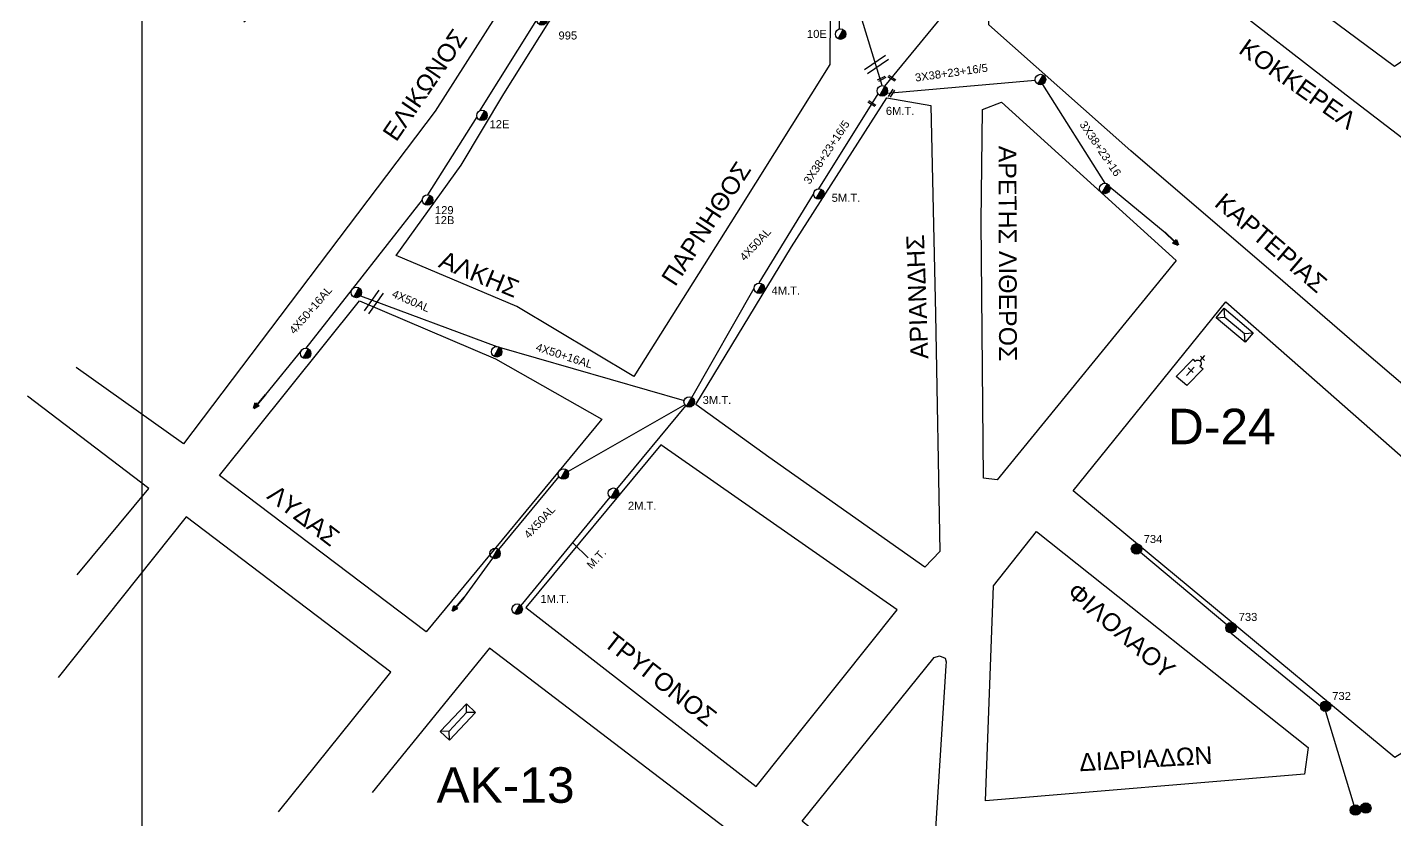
# Model space of a CAD drawing. Header units: millimetres. Extents: x 1642 to 3063, y 749 to 1773.
# Drawn here: x 1641.6 to 1949.3, y 1408.9 to 1587.3 of the extents above; entities that cross this region are included whole.
import ezdxf

# ---------------------------------------------------------------- set-up
doc = ezdxf.new("R2010")
doc.units = ezdxf.units.MM
for name, color, linetype in [('Eπιγραφές - Σχήματα', 7, 'Continuous'), ('Pillar', 7, 'Continuous'), ('Άγνωστα', 7, 'Continuous'), ('Γυμνά εναέρια ΧΤ (3Φ)   4x16AL', 7, 'Continuous'), ('Γυμνά εναέρια ΧΤ (3Φ)   4x50AL', 7, 'Continuous'), ('Γυμνά εναέρια ΧΤ και ΦΟΠ (3Φ)   4x50+16AL', 7, 'Continuous'), ('Επίτονοι', 7, 'Continuous'), ('Επιγραφές - Σχήματα', 7, 'Continuous'), ('Μηχανική τομή', 7, 'Continuous'), ('Στύλος Ξύλινος', 7, 'Continuous'), ('Στύλος Ξύλινος @ 1', 7, 'Continuous'), ('Στύλος ΦΜ', 7, 'Continuous'), ('Στύλος ΦΜ @ 1', 7, 'Continuous'), ('Τομή', 7, 'Continuous'), ('Υποσταθμός πόλεως', 7, 'Continuous'), ('Υπόβαθρο ΔΕΗ', 7, 'Continuous')]:
    doc.layers.add(name, color=color, linetype=linetype)
doc.styles.get("Standard").update_dxf_attribs({"font": 'arial.ttf'})
doc.dimstyles.new('ISO-25', dxfattribs={"dimtxt": 2.5, "dimasz": 2.5, "dimexe": 1.25, "dimexo": 0.625, "dimtad": 1, "dimtxsty": 'Standard', "dimcen": 2.5, "dimaunit": 2, "dimazin": 0, "dimtfac": 1, "dimtmove": 0, "dimatfit": 3, "dimfxl": 1, "dimarcsym": 0})

# ---------------------------------------------------------------- blocks, each defined once
blk = doc.blocks.new('ΥΠΑΡΧΩΝ ΤΣΙΜΕΝΤΕΝΙΟΣ ΣΤΥΛΟΣ')
at = {"layer": 'Στύλος ΦΜ'}
blk.add_hatch(color=7, dxfattribs=at).paths.add_polyline_path([(-1.29, -2.28, 0.574793), (2.62, 0, 0.268822), (1.3, 2.27)])
at = {"layer": 'Στύλος ΦΜ', "color": 7}
blk.add_line((-1.29, -2.28), (1.3, 2.27), dxfattribs=at)
blk.add_circle((0, 0), 2.62, dxfattribs=at)
at = {"layer": 'Στύλος ΦΜ', "flags": 4}
for tag, p in [('ΤΥΠΟΣ', (-4.91, 3.03)), ('ΑΡΙΘΜΟΣ', (-4.68, 8.05))]:
    blk.add_attdef(tag, p, '', height=4, dxfattribs=at)
blk = doc.blocks.new('ΥΠΑΡΧΩΝ ΞΥΛΙΝΟΣ ΣΤΥΛΟΣ')
at = {"layer": 'Στύλος Ξύλινος'}
h = blk.add_hatch(color=7, dxfattribs=at)
h.paths.add_polyline_path([(-2.62, 0, 0.270008), (-1.29, -2.28), (1.3, 2.27, 0.576266)])
h.paths.add_polyline_path([(-1.29, -2.28, 0.574793), (2.62, 0, 0.268822), (1.3, 2.27)])
at = {"layer": 'Στύλος Ξύλινος', "color": 7}
blk.add_line((-1.29, -2.28), (1.3, 2.27), dxfattribs=at)
blk.add_circle((0, 0), 2.62, dxfattribs=at)
at = {"layer": 'Στύλος Ξύλινος', "flags": 4}
for tag, p in [('ΑΡΙΘΜΟΣ', (-4.91, 8.6)), ('ΤΥΠΟΣ', (-4.85, 3.39))]:
    blk.add_attdef(tag, p, '', height=4, dxfattribs=at)
blk = doc.blocks.new('ΕΠΙΤΟΝΟΣ')
at = {"layer": 'Επίτονοι', "lineweight": 40, "ltscale": 40}
blk.add_hatch(color=256, dxfattribs=at).paths.add_polyline_path([(-1.13, 6.47), (0, 9.1), (1.13, 6.47)])
for p, q in [((-1.13, 6.47), (0, 9.1)), ((0, 9.1), (1.13, 6.47)), ((1.13, 6.47), (-1.13, 6.47)), ((-1.13, 6.47), (0, 6.47)), ((0, 6.47), (0, 0))]:
    blk.add_line(p, q, dxfattribs=at)
blk = doc.blocks.new('Pillar')
at = {"layer": 'Υποσταθμός πόλεως', "linetype": 'Continuous', "ltscale": 40}
blk.add_lwpolyline([(-8.57, 2.82), (8.57, 2.82), (8.57, -2.82), (-8.57, -2.82)], close=True, dxfattribs=at)
for points in [[(-5.75, 0), (-8.57, 2.82)], [(-8.57, -2.82), (-5.75, 0)], [(-5.75, 0), (5.75, 0)], [(5.75, 0), (8.57, 2.82)], [(8.57, -2.82), (5.75, 0)]]:
    blk.add_lwpolyline(points, dxfattribs=at)
at = {"layer": 'Pillar', "ltscale": 40}
blk.add_attdef('PILLAR', (-5.74, 3.71), '', height=2.52, dxfattribs=at)
blk = doc.blocks.new('ΤΟΜΗ')
at = {"layer": 'Τομή', "ltscale": 40}
for p, q in [((-5.68, 0), (5.68, 0)), ((5.68, -2.33), (-5.68, -2.33))]:
    blk.add_line(p, q, dxfattribs=at)
blk = doc.blocks.new('ΜΗΧΑΝΙΚΗ ΤΟΜΗ')
at = {"layer": 'Μηχανική τομή', "ltscale": 40}
for p, q in [((-1.89, 0.78), (1.89, 0.78)), ((1.89, 0), (-1.89, 0))]:
    blk.add_line(p, q, dxfattribs=at)

msp = doc.modelspace()

# ---------------------------------------------------------------- linework, layer by layer
at = {"layer": 'Άγνωστα'}
for points in [[(1834.58, 1573.98), (1856.17, 1600.31)], [(1835.06, 1572.45), (1868.4, 1575.39)], [(1819.72, 1550.92), (1833.04, 1572.26)], [(1870.04, 1574.41), (1884.04, 1552.18)], [(1885.16, 1551.38), (1897.6, 1541.07)], [(1892.09, 1469.12), (1911.53, 1452.88)], [(1912.44, 1450.94), (1932.55, 1434.47)], [(1933.72, 1433.29), (1940.09, 1412.23)]]:
    msp.add_lwpolyline(points, dxfattribs=at)
at = {"layer": 'Γυμνά εναέρια ΧΤ (3Φ)   4x16AL', "color": 85}
msp.add_lwpolyline([(1824.24, 1604.25), (1824.25, 1586.84)], dxfattribs=at)
at = {"layer": 'Γυμνά εναέρια ΧΤ (3Φ)   4x50AL', "color": 7}
for points in [[(1806.31, 1529.72), (1818.54, 1549.74)], [(1716.56, 1526.83), (1747.23, 1515.42)], [(1791.13, 1503.98), (1805.13, 1528.54)], [(1789.56, 1502.31), (1763.28, 1487.28)], [(1774.25, 1483.33), (1789.79, 1502.05)], [(1761.2, 1486.18), (1747.62, 1469.76)], [(1752.74, 1457.12), (1772.76, 1481.51)], [(1746.29, 1467.83), (1739.9, 1459)]]:
    msp.add_lwpolyline(points, dxfattribs=at)
at = {"layer": 'Γυμνά εναέρια ΧΤ και ΦΟΠ (3Φ)   4x50+16AL', "color": 85}
msp.add_lwpolyline([(1833.99, 1574.13), (1824.69, 1604.61)], dxfattribs=at)
at = {"layer": 'Γυμνά εναέρια ΧΤ και ΦΟΠ (3Φ)   4x50+16AL', "color": 2}
for points in [[(1756.21, 1588.92), (1743.39, 1568.49)], [(1742.79, 1567.12), (1731.67, 1549.58)], [(1730.5, 1548.4), (1714.73, 1528.31)], [(1714.73, 1528.31), (1704.26, 1515.05)], [(1703.37, 1514.65), (1695.19, 1504.63)]]:
    msp.add_lwpolyline(points, dxfattribs=at)
at = {"layer": 'Γυμνά εναέρια ΧΤ και ΦΟΠ (3Φ)   4x50+16AL', "color": 7}
msp.add_lwpolyline([(1747.82, 1515.27), (1789.41, 1503.28)], dxfattribs=at)
at = {"layer": 'Επιγραφές - Σχήματα'}
msp.add_lwpolyline([(1667.44, 1753.61), (2823.21, 1753.61), (2823.21, 749.19), (1667.44, 749.19)], close=True, dxfattribs=at)
at = {"layer": 'Υπόβαθρο ΔΕΗ'}
for points in [[(1921.22, 1604.86), (1948.58, 1649.65), (1969.63, 1685.09), (2019.73, 1651.04), (2051.95, 1595.51), (2043.5, 1585.89), (1997.74, 1611.67), (1949.25, 1578.45), (1922.02, 1598.68), (1921.22, 1604.86)], [(1690.35, 1588.51), (1726.07, 1615.18), (1760.41, 1610.75), (1733.38, 1568.42), (1676.74, 1493.53), (1652.6, 1510.69)], [(1724.64, 1535.91), (1739.24, 1556.26), (1748.85, 1572.31), (1758.93, 1588.45), (1772.47, 1609.74), (1790, 1607.58), (1813.73, 1604.6), (1822.18, 1603.52), (1822.27, 1590.83), (1822.2, 1578.9), (1801.15, 1545.35), (1778.09, 1508.71), (1751.78, 1524.4), (1724.64, 1535.91)], [(1857.48, 1598.62), (1908.56, 1595.27), (1938.37, 1572.05), (1979.15, 1540.77), (1987.16, 1534.74), (1992.88, 1518.87), (1995.67, 1509.96), (1998.18, 1490.62), (1999.69, 1470.84), (1995.85, 1469.15), (1976.95, 1485.36), (1961.35, 1498.07), (1941.85, 1514.72), (1924.08, 1530.16), (1889.94, 1559.47), (1857.94, 1587.81), (1857.48, 1598.62)], [(1835.01, 1571.41), (1844.91, 1569.63), (1845.98, 1522.72), (1846.91, 1469.32), (1843.53, 1465.74), (1808.48, 1490.54), (1792.07, 1502.39), (1813.53, 1537.85), (1835.01, 1571.41)], [(1856.52, 1568.77), (1860.82, 1570.43), (1900.07, 1534.75), (1859.8, 1485.46), (1856.75, 1485.8), (1856.21, 1543.51), (1856.52, 1568.77)], [(1770.92, 1499.04), (1731.36, 1451.18), (1684.84, 1486.4), (1716.36, 1525.7), (1746.94, 1512.69), (1770.92, 1499.04)], [(1876.91, 1482.95), (1911.25, 1525.46), (1995.38, 1451.5), (1949.31, 1422.96), (1876.91, 1482.95)], [(1902.44, 1508.89), (1904.13, 1510.77)], [(1902.83, 1510.61), (1903.96, 1509.56)], [(1905.49, 1512.18), (1906.58, 1513.39)], [(1905.61, 1513.28), (1906.48, 1512.27)], [(1652.84, 1464.02), (1668.96, 1483.47), (1641.64, 1504.24)], [(1805.58, 1416.42), (1837.3, 1456.15), (1784.15, 1493.29), (1753.78, 1456.67), (1805.58, 1416.42)], [(1698.12, 1410.71), (1723.44, 1442.17), (1677.38, 1477.1), (1648.54, 1440.92)], [(1868.71, 1473.77), (1929.82, 1425.17), (1929.01, 1419.15), (1857.2, 1413.21), (1859.04, 1461.6), (1868.71, 1473.77)], [(1797.87, 1368.61), (1822.44, 1388.97), (1745.6, 1447.57), (1719.21, 1415.09)], [(1815.98, 1408.61), (1845.64, 1445.46), (1846.83, 1445.84), (1848.11, 1445.31), (1848.34, 1444.47), (1848.29, 1443.57), (1845.89, 1405.66), (1832.59, 1394.91), (1815.98, 1408.61)]]:
    msp.add_lwpolyline(points, dxfattribs=at)
msp.add_lwpolyline([(1900.09, 1508.65), (1903.9, 1512.59), (1904.32, 1512.04, -1.169831), (1905.45, 1511), (1906.19, 1510.4), (1902.49, 1506.68), (1900.09, 1508.65)], format="xyb", dxfattribs=at)

# ---------------------------------------------------------------- block references
at = {"layer": 'Επίτονοι'}
for p, xscale, yscale, zscale, rotation in [((1897.6, 1541.07), 0.4499999999996767, 0.4499999999996767, 0.4499999999996767, 226.6991516909108), ((1695.19, 1504.63), 0.449999999999695, 0.449999999999695, 0.449999999999695, 140.1417056846673), ((1739.9, 1459), 0.449999999999695, 0.449999999999695, 0.449999999999695, 140.1417056846673)]:
    msp.add_blockref('ΕΠΙΤΟΝΟΣ', p, dxfattribs=dict(at, xscale=xscale, yscale=yscale, zscale=zscale, rotation=rotation))
at = {"layer": 'Μηχανική τομή'}
for p, xscale, yscale, zscale, rotation in [((1833.95, 1575.52), 0.5000000000000169, 0.5000000000000169, 0.5000000000000169, 27.53551362971818), ((1836.01, 1575.63), 0.5000000000000375, 0.5000000000000375, 0.5000000000000375, 327.2482239714681), ((1836.24, 1572.32), 0.4999999999999973, 0.4999999999999973, 0.4999999999999973, 58.63644562516512), ((1831.51, 1569.92), 0.5000000000000375, 0.5000000000000375, 0.5000000000000375, 327.2482239714681)]:
    msp.add_blockref('ΜΗΧΑΝΙΚΗ ΤΟΜΗ', p, dxfattribs=dict(at, xscale=xscale, yscale=yscale, zscale=zscale, rotation=rotation))
at = {"layer": 'Στύλος Ξύλινος @ 1', "ltscale": 40}
ref = msp.add_blockref('ΥΠΑΡΧΩΝ ΞΥΛΙΝΟΣ ΣΤΥΛΟΣ', (1891.18, 1469.88), dxfattribs=dict(at, xscale=0.4499999999998181, yscale=0.4499999999998181, zscale=0.4499999999998181))
ref.add_attrib('ΤΥΠΟΣ', '734', (1892.79, 1471.21), dxfattribs={"layer": 'Στύλος Ξύλινος', "height": 1.8, "flags": 4})
ref = msp.add_blockref('ΥΠΑΡΧΩΝ ΞΥΛΙΝΟΣ ΣΤΥΛΟΣ', (1912.44, 1452.12), dxfattribs=dict(at, xscale=0.4499999999998181, yscale=0.4499999999998181, zscale=0.4499999999998181))
ref.add_attrib('ΤΥΠΟΣ', '733', (1914.17, 1453.67), dxfattribs={"layer": 'Στύλος Ξύλινος', "height": 1.8, "flags": 4})
ref = msp.add_blockref('ΥΠΑΡΧΩΝ ΞΥΛΙΝΟΣ ΣΤΥΛΟΣ', (1933.72, 1434.47), dxfattribs=dict(at, xscale=0.4499999999998181, yscale=0.4499999999998181, zscale=0.4499999999998181))
ref.add_attrib('ΤΥΠΟΣ', '732', (1935.22, 1435.88), dxfattribs={"layer": 'Στύλος Ξύλινος', "height": 1.8, "flags": 4})
at = {"layer": 'Στύλος Ξύλινος @ 1', "ltscale": 40, "xscale": 0.4499999999998181, "yscale": 0.4499999999998181, "zscale": 0.4499999999998181}
for p in [(1940.43, 1411.1), (1942.76, 1411.56)]:
    msp.add_blockref('ΥΠΑΡΧΩΝ ΞΥΛΙΝΟΣ ΣΤΥΛΟΣ', p, dxfattribs=at)
at = {"layer": 'Στύλος ΦΜ @ 1', "ltscale": 40}
ref = msp.add_blockref('ΥΠΑΡΧΩΝ ΤΣΙΜΕΝΤΕΝΙΟΣ ΣΤΥΛΟΣ', (1757.39, 1588.92), dxfattribs=dict(at, xscale=0.4499999999998181, yscale=0.4499999999998181, zscale=0.4499999999998181))
ref.add_attrib('ΤΥΠΟΣ', '995', (1761.14, 1584.52), dxfattribs={"layer": 'Στύλος ΦΜ', "height": 1.8, "flags": 4})
ref = msp.add_blockref('ΥΠΑΡΧΩΝ ΤΣΙΜΕΝΤΕΝΙΟΣ ΣΤΥΛΟΣ', (1824.61, 1585.72), dxfattribs=dict(at, xscale=0.4499999999998181, yscale=0.4499999999998181, zscale=0.4499999999998181))
ref.add_attrib('ΤΥΠΟΣ', '10E', (1817.04, 1584.88), dxfattribs={"layer": 'Στύλος ΦΜ', "height": 1.8, "flags": 4})
at = {"layer": 'Στύλος ΦΜ @ 1', "ltscale": 40, "xscale": 0.4499999999998181, "yscale": 0.4499999999998181, "zscale": 0.4499999999998181}
for p in [(1869.57, 1575.5), (1884.04, 1551), (1715.66, 1527.59), (1704.26, 1513.88), (1747.23, 1514.24), (1762.24, 1486.73), (1746.87, 1468.85)]:
    msp.add_blockref('ΥΠΑΡΧΩΝ ΤΣΙΜΕΝΤΕΝΙΟΣ ΣΤΥΛΟΣ', p, dxfattribs=at)
at = {"layer": 'Στύλος ΦΜ @ 1', "ltscale": 40}
ref = msp.add_blockref('ΥΠΑΡΧΩΝ ΤΣΙΜΕΝΤΕΝΙΟΣ ΣΤΥΛΟΣ', (1833.99, 1572.96), dxfattribs=dict(at, xscale=0.4499999999998181, yscale=0.4499999999998181, zscale=0.4499999999998181))
ref.add_attrib('ΤΥΠΟΣ', '6M.T.', (1834.79, 1567.56), dxfattribs={"layer": 'Στύλος ΦΜ', "height": 1.8, "flags": 4})
ref = msp.add_blockref('ΥΠΑΡΧΩΝ ΤΣΙΜΕΝΤΕΝΙΟΣ ΣΤΥΛΟΣ', (1743.92, 1567.44), dxfattribs=dict(at, xscale=0.4499999999998181, yscale=0.4499999999998181, zscale=0.4499999999998181))
ref.add_attrib('ΤΥΠΟΣ', '12E', (1745.62, 1564.56), dxfattribs={"layer": 'Στύλος ΦΜ', "height": 1.8, "flags": 4})
ref = msp.add_blockref('ΥΠΑΡΧΩΝ ΤΣΙΜΕΝΤΕΝΙΟΣ ΣΤΥΛΟΣ', (1819.72, 1549.74), dxfattribs=dict(at, xscale=0.4499999999998181, yscale=0.4499999999998181, zscale=0.4499999999998181))
ref.add_attrib('ΤΥΠΟΣ', '5M.T.', (1822.6, 1547.99), dxfattribs={"layer": 'Στύλος ΦΜ', "height": 1.8, "flags": 4})
ref = msp.add_blockref('ΥΠΑΡΧΩΝ ΤΣΙΜΕΝΤΕΝΙΟΣ ΣΤΥΛΟΣ', (1731.67, 1548.4), dxfattribs=dict(at, xscale=0.4499999999998181, yscale=0.4499999999998181, zscale=0.4499999999998181))
ref.add_attrib('ΤΥΠΟΣ', '12B', (1733.24, 1542.96), dxfattribs={"layer": 'Στύλος ΦΜ', "height": 1.8, "flags": 4})
ref.add_attrib('ΑΡΙΘΜΟΣ', '129', (1733.34, 1545.22), dxfattribs={"layer": 'Στύλος ΦΜ', "height": 1.8, "flags": 4})
ref = msp.add_blockref('ΥΠΑΡΧΩΝ ΤΣΙΜΕΝΤΕΝΙΟΣ ΣΤΥΛΟΣ', (1806.31, 1528.54), dxfattribs=dict(at, xscale=0.4499999999998181, yscale=0.4499999999998181, zscale=0.4499999999998181))
ref.add_attrib('ΤΥΠΟΣ', '4M.T.', (1809.08, 1527.13), dxfattribs={"layer": 'Στύλος ΦΜ', "height": 1.8, "flags": 4})
ref = msp.add_blockref('ΥΠΑΡΧΩΝ ΤΣΙΜΕΝΤΕΝΙΟΣ ΣΤΥΛΟΣ', (1790.55, 1502.96), dxfattribs=dict(at, xscale=0.4499999999998181, yscale=0.4499999999998181, zscale=0.4499999999998181))
ref.add_attrib('ΤΥΠΟΣ', '3M.T.', (1793.57, 1502.5), dxfattribs={"layer": 'Στύλος ΦΜ', "height": 1.8, "flags": 4})
ref = msp.add_blockref('ΥΠΑΡΧΩΝ ΤΣΙΜΕΝΤΕΝΙΟΣ ΣΤΥΛΟΣ', (1773.5, 1482.42), dxfattribs=dict(at, xscale=0.4499999999998181, yscale=0.4499999999998181, zscale=0.4499999999998181))
ref.add_attrib('ΤΥΠΟΣ', '2M.T.', (1776.76, 1478.69), dxfattribs={"layer": 'Στύλος ΦΜ', "height": 1.8, "flags": 4})
ref = msp.add_blockref('ΥΠΑΡΧΩΝ ΤΣΙΜΕΝΤΕΝΙΟΣ ΣΤΥΛΟΣ', (1751.84, 1456.32), dxfattribs=dict(at, xscale=0.4499999999998181, yscale=0.4499999999998181, zscale=0.4499999999998181))
ref.add_attrib('ΤΥΠΟΣ', '1M.T.', (1757.06, 1457.72), dxfattribs={"layer": 'Στύλος ΦΜ', "height": 1.8, "flags": 4})
at = {"layer": 'Τομή'}
for p, xscale, yscale, zscale, rotation in [((1833.02, 1578.42), 0.5000000000000644, 0.5000000000000644, 0.5000000000000644, 214.328338216339), ((1720.07, 1525.13), 0.5000000000000482, 0.5000000000000482, 0.5000000000000482, 234.5691157846526)]:
    msp.add_blockref('ΤΟΜΗ', p, dxfattribs=dict(at, xscale=xscale, yscale=yscale, zscale=zscale, rotation=rotation))
at = {"layer": 'Υποσταθμός πόλεως'}
for p, xscale, yscale, zscale, rotation in [((1913.27, 1520.2), 0.5000000000000617, 0.5000000000000617, 0.5000000000000617, 320.0523676873341), ((1738.5, 1430.95), 0.4999999999999939, 0.4999999999999939, 0.4999999999999939, 46.65405028273086)]:
    msp.add_blockref('Pillar', p, dxfattribs=dict(at, xscale=xscale, yscale=yscale, zscale=zscale, rotation=rotation))

# ---------------------------------------------------------------- texts
at = {"layer": 'Eπιγραφές - Σχήματα', "char_height": 4, "attachment_point": 1}
for s, insert, width, rotation in [('ΕΛΙΚΩΝΟΣ', (1721.32, 1563.56), 40.8874, 55.7467), ('ΚΟΚΚΕΡΕΛ', (1916.21, 1584.93), 47.0756, 324.6667), ('ΑΡΕΤΗΣ ΛΙΘΕΡΟΣ', (1864.15, 1560.61), 66.4498, 270.142), ('ΠΑΡΝΗΘΟΣ', (1784.04, 1530.9), 40.8874, 57.0101), ('ΚΑΡΤΕΡΙΑΣ', (1911.07, 1550.29), 47.0756, 319.4301), ('ΑΡΙΑΝΔΗΣ', (1840.35, 1512.55), 40.8874, 92.0195), ('ΑΛΚΗΣ', (1735.43, 1537.1), 40.8874, 337.7856), ('ΛΥΔΑΣ', (1697.73, 1484.57), 40.8874, 322.5826), ('ΦΙΛΟΛΑΟΥ', (1877.81, 1462.66), 47.0756, 319.4301), ('ΤΡΥΓΟΝΟΣ', (1773.46, 1451.46), 40.8874, 321.8615), ('ΔΙΔΡΙΑΔΩΝ', (1878.2, 1423.82), 47.0756, 3.2066)]:
    msp.add_mtext(s, dxfattribs=dict(at, insert=insert, width=width, rotation=rotation))
at = {"layer": 'Eπιγραφές - Σχήματα', "color": 7, "char_height": 1.8, "width": 168.3718, "attachment_point": 1}
for s, insert, rotation in [('3X38+23+16/5', (1841.24, 1576.81), 7.9678), ('3X38+23+16/5', (1816.15, 1552.78), 56.5202), ('3X38+23+16', (1879.76, 1566.41), 304.2463), ('M.T.', (1767.29, 1466.45), 47.3655)]:
    msp.add_mtext(s, dxfattribs=dict(at, insert=insert, rotation=rotation))
at = {"layer": 'Eπιγραφές - Σχήματα', "char_height": 8, "width": 19.6005, "attachment_point": 1}
for s, insert in [('D-24', (1898.26, 1501.43)), ('AK-13', (1733.7, 1420.74))]:
    msp.add_mtext(s, dxfattribs=dict(at, insert=insert))
at = {"layer": 'Γυμνά εναέρια ΧΤ (3Φ)   4x50AL', "color": 7, "char_height": 1.8, "width": 168.3718, "attachment_point": 1}
for insert, rotation in [((1801.72, 1535.75), 47.3655), ((1724.2, 1528.29), 336.6893), ((1753.17, 1473.27), 47.3655)]:
    msp.add_mtext('4X50AL', dxfattribs=dict(at, insert=insert, rotation=rotation))
at = {"layer": 'Γυμνά εναέρια ΧΤ και ΦΟΠ (3Φ)   4x50+16AL', "color": 7, "char_height": 1.8, "width": 168.3718, "attachment_point": 1}
for insert, rotation in [((1700.37, 1519.24), 49.175), ((1756.44, 1516.26), 342.0259)]:
    msp.add_mtext('4X50+16AL', dxfattribs=dict(at, insert=insert, rotation=rotation))

# ---------------------------------------------------------------- leaders
at = {"layer": 'Επιγραφές - Σχήματα', "ltscale": 40}
msp.add_leader([(1764.43, 1471.15), (1767.8, 1467.84)], dimstyle='ISO-25', override={"dimasz": 1, "dimtad": 0}, dxfattribs=at)

doc.saveas('drawing.dxf')
